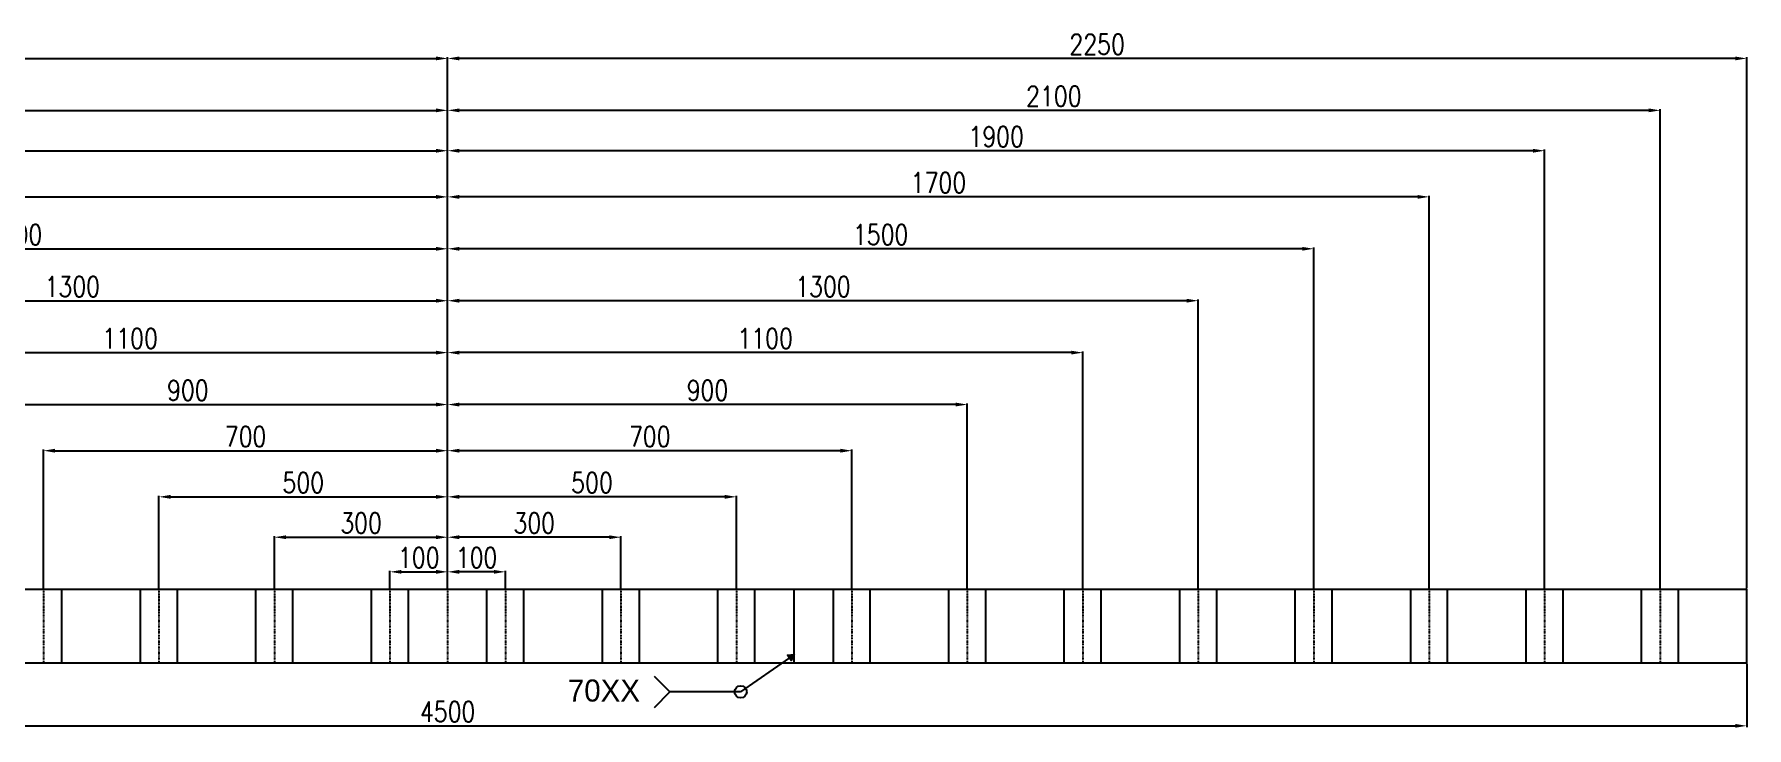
# Model space of a CAD drawing. Header units: millimetres. Extents: x 1541 to 289025, y -12015 to 47026.
# Drawn here: x 109793 to 112759, y 6829 to 8032 of the extents above; entities that cross this region are included whole.
import ezdxf

# ---------------------------------------------------------------- set-up
doc = ezdxf.new("R2010")
doc.units = ezdxf.units.MM
doc.header["$LTSCALE"] = 0.1
doc.linetypes.add('DASHDOT', pattern=[25.4, 12.7, -6.35, 0, -6.35])
for name, color, linetype in [('COTAS', 8, 'Continuous'), ('EJE PERNO', 1, 'DASHDOT'), ('PERNOS', 3, 'Continuous'), ('PLATINA', 5, 'Continuous'), ('TITULO', 3, 'Continuous')]:
    doc.layers.add(name, color=color, linetype=linetype)
doc.styles.add('CNI_COTAS', font='romans.shx', dxfattribs={"width": 0.8})
doc.styles.add('ROMANS', font='DINGRAFO.SHX')
doc.dimstyles.new('1.2', dxfattribs={"dimscale": 0, "dimtxt": 35, "dimasz": 20, "dimexe": 2, "dimexo": 2, "dimgap": 7, "dimtad": 1, "dimdec": 0, "dimzin": 4, "dimdsep": 46, "dimtxsty": 'CNI_COTAS', "dimcen": 0, "dimclrd": 256, "dimclrt": 3, "dimadec": 0, "dimazin": 0, "dimtfac": 1, "dimtdec": 0, "dimtmove": 2, "dimatfit": 0, "dimfxl": 0.05, "dimtolj": 1, "dimtzin": 0, "dimarcsym": 1})

# ---------------------------------------------------------------- blocks, each defined once
blk = doc.blocks.new('*D1584')
at = {"layer": 'COTAS', "color": 0, "lineweight": -2, "transparency": 16777216}
for p, q in [((108258.8, 6940.2), (108258.8, 6830.7)), ((112758.8, 6940.2), (112758.8, 6830.7))]:
    blk.add_line(p, q, dxfattribs=at)
at = {"layer": 'COTAS', "lineweight": -2, "transparency": 16777216}
blk.add_line((108278.8, 6832.7), (112738.8, 6832.7), dxfattribs=at)
at = {"layer": 'COTAS', "transparency": 16777216}
for points in [[(108278.8, 6836), (108278.8, 6829.4), (108258.8, 6832.7)], [(112738.8, 6836), (112738.8, 6829.4), (112758.8, 6832.7)]]:
    blk.add_solid(points, dxfattribs=at)
at = {"layer": 'Defpoints', "color": 0, "transparency": 16777216}
for p in [(108258.8, 6942.2), (112758.8, 6942.2), (112758.8, 6832.7)]:
    blk.add_point(p, dxfattribs=at)
at = {"layer": 'COTAS', "color": 3, "transparency": 16777216, "insert": (110508.8, 6857.2), "char_height": 35, "attachment_point": 5, "style": 'CNI_COTAS'}
blk.add_mtext('\\A1;4500', dxfattribs=at)
blk = doc.blocks.new('*D1611')
at = {"layer": 'COTAS', "color": 0, "lineweight": -2, "transparency": 16777216}
for p, q in [((110508.8, 7071.2), (110508.8, 7101.7)), ((110608.8, 7071.2), (110608.8, 7101.7))]:
    blk.add_line(p, q, dxfattribs=at)
at = {"layer": 'COTAS', "lineweight": -2, "transparency": 16777216}
blk.add_line((110588.8, 7099.7), (110528.8, 7099.7), dxfattribs=at)
at = {"layer": 'COTAS', "transparency": 16777216}
for points in [[(110528.8, 7103), (110528.8, 7096.4), (110508.8, 7099.7)], [(110588.8, 7103), (110588.8, 7096.4), (110608.8, 7099.7)]]:
    blk.add_solid(points, dxfattribs=at)
at = {"layer": 'Defpoints', "color": 0, "transparency": 16777216}
for p in [(110508.8, 7099.7), (110508.8, 7069.2), (110608.8, 7069.2)]:
    blk.add_point(p, dxfattribs=at)
at = {"layer": 'COTAS', "color": 3, "transparency": 16777216, "insert": (110558.8, 7124.2), "char_height": 35, "attachment_point": 5, "style": 'CNI_COTAS'}
blk.add_mtext('\\A1;100', dxfattribs=at)
blk = doc.blocks.new('*D1612')
at = {"layer": 'COTAS', "color": 0, "lineweight": -2, "transparency": 16777216}
for p, q in [((110508.8, 7071.2), (110508.8, 7161.7)), ((110808.8, 7071.2), (110808.8, 7161.7))]:
    blk.add_line(p, q, dxfattribs=at)
at = {"layer": 'COTAS', "lineweight": -2, "transparency": 16777216}
blk.add_line((110788.8, 7159.7), (110528.8, 7159.7), dxfattribs=at)
at = {"layer": 'COTAS', "transparency": 16777216}
for points in [[(110528.8, 7163), (110528.8, 7156.4), (110508.8, 7159.7)], [(110788.8, 7163), (110788.8, 7156.4), (110808.8, 7159.7)]]:
    blk.add_solid(points, dxfattribs=at)
at = {"layer": 'Defpoints', "color": 0, "transparency": 16777216}
for p in [(110508.8, 7159.7), (110508.8, 7069.2), (110808.8, 7069.2)]:
    blk.add_point(p, dxfattribs=at)
at = {"layer": 'COTAS', "color": 3, "transparency": 16777216, "insert": (110658.8, 7184.2), "char_height": 35, "attachment_point": 5, "style": 'CNI_COTAS'}
blk.add_mtext('\\A1;300', dxfattribs=at)
blk = doc.blocks.new('*D1613')
at = {"layer": 'COTAS', "color": 0, "lineweight": -2, "transparency": 16777216}
for p, q in [((110508.8, 7071.2), (110508.8, 7231.7)), ((111008.8, 7071.2), (111008.8, 7231.7))]:
    blk.add_line(p, q, dxfattribs=at)
at = {"layer": 'COTAS', "lineweight": -2, "transparency": 16777216}
blk.add_line((110988.8, 7229.7), (110528.8, 7229.7), dxfattribs=at)
at = {"layer": 'COTAS', "transparency": 16777216}
for points in [[(110528.8, 7233), (110528.8, 7226.4), (110508.8, 7229.7)], [(110988.8, 7233), (110988.8, 7226.4), (111008.8, 7229.7)]]:
    blk.add_solid(points, dxfattribs=at)
at = {"layer": 'Defpoints', "color": 0, "transparency": 16777216}
for p in [(110508.8, 7229.7), (110508.8, 7069.2), (111008.8, 7069.2)]:
    blk.add_point(p, dxfattribs=at)
at = {"layer": 'COTAS', "color": 3, "transparency": 16777216, "insert": (110758.8, 7254.2), "char_height": 35, "attachment_point": 5, "style": 'CNI_COTAS'}
blk.add_mtext('\\A1;500', dxfattribs=at)
blk = doc.blocks.new('*D1614')
at = {"layer": 'COTAS', "color": 0, "lineweight": -2, "transparency": 16777216}
for p, q in [((110508.8, 7071.2), (110508.8, 7311.7)), ((111208.8, 7071.2), (111208.8, 7311.7))]:
    blk.add_line(p, q, dxfattribs=at)
at = {"layer": 'COTAS', "lineweight": -2, "transparency": 16777216}
blk.add_line((111188.8, 7309.7), (110528.8, 7309.7), dxfattribs=at)
at = {"layer": 'COTAS', "transparency": 16777216}
for points in [[(110528.8, 7313), (110528.8, 7306.4), (110508.8, 7309.7)], [(111188.8, 7313), (111188.8, 7306.4), (111208.8, 7309.7)]]:
    blk.add_solid(points, dxfattribs=at)
at = {"layer": 'Defpoints', "color": 0, "transparency": 16777216}
for p in [(110508.8, 7309.7), (110508.8, 7069.2), (111208.8, 7069.2)]:
    blk.add_point(p, dxfattribs=at)
at = {"layer": 'COTAS', "color": 3, "transparency": 16777216, "insert": (110858.8, 7334.2), "char_height": 35, "attachment_point": 5, "style": 'CNI_COTAS'}
blk.add_mtext('\\A1;700', dxfattribs=at)
blk = doc.blocks.new('*D1615')
at = {"layer": 'COTAS', "color": 0, "lineweight": -2, "transparency": 16777216}
for p, q in [((110508.8, 7071.2), (110508.8, 7391.7)), ((111408.8, 7071.2), (111408.8, 7391.7))]:
    blk.add_line(p, q, dxfattribs=at)
at = {"layer": 'COTAS', "lineweight": -2, "transparency": 16777216}
blk.add_line((111388.8, 7389.7), (110528.8, 7389.7), dxfattribs=at)
at = {"layer": 'COTAS', "transparency": 16777216}
for points in [[(110528.8, 7393), (110528.8, 7386.4), (110508.8, 7389.7)], [(111388.8, 7393), (111388.8, 7386.4), (111408.8, 7389.7)]]:
    blk.add_solid(points, dxfattribs=at)
at = {"layer": 'Defpoints', "color": 0, "transparency": 16777216}
for p in [(110508.8, 7389.7), (110508.8, 7069.2), (111408.8, 7069.2)]:
    blk.add_point(p, dxfattribs=at)
at = {"layer": 'COTAS', "color": 3, "transparency": 16777216, "insert": (110958.8, 7414.2), "char_height": 35, "attachment_point": 5, "style": 'CNI_COTAS'}
blk.add_mtext('\\A1;900', dxfattribs=at)
blk = doc.blocks.new('*D1616')
at = {"layer": 'COTAS', "color": 0, "lineweight": -2, "transparency": 16777216}
for p, q in [((110508.8, 7071.2), (110508.8, 7481.7)), ((111608.8, 7071.2), (111608.8, 7481.7))]:
    blk.add_line(p, q, dxfattribs=at)
at = {"layer": 'COTAS', "lineweight": -2, "transparency": 16777216}
blk.add_line((111588.8, 7479.7), (110528.8, 7479.7), dxfattribs=at)
at = {"layer": 'COTAS', "transparency": 16777216}
for points in [[(110528.8, 7483), (110528.8, 7476.4), (110508.8, 7479.7)], [(111588.8, 7483), (111588.8, 7476.4), (111608.8, 7479.7)]]:
    blk.add_solid(points, dxfattribs=at)
at = {"layer": 'Defpoints', "color": 0, "transparency": 16777216}
for p in [(110508.8, 7479.7), (110508.8, 7069.2), (111608.8, 7069.2)]:
    blk.add_point(p, dxfattribs=at)
at = {"layer": 'COTAS', "color": 3, "transparency": 16777216, "insert": (111058.8, 7504.2), "char_height": 35, "attachment_point": 5, "style": 'CNI_COTAS'}
blk.add_mtext('\\A1;1100', dxfattribs=at)
blk = doc.blocks.new('*D1617')
at = {"layer": 'COTAS', "color": 0, "lineweight": -2, "transparency": 16777216}
for p, q in [((110508.8, 7071.2), (110508.8, 7571.7)), ((111808.8, 7071.2), (111808.8, 7571.7))]:
    blk.add_line(p, q, dxfattribs=at)
at = {"layer": 'COTAS', "lineweight": -2, "transparency": 16777216}
blk.add_line((111788.8, 7569.7), (110528.8, 7569.7), dxfattribs=at)
at = {"layer": 'COTAS', "transparency": 16777216}
for points in [[(110528.8, 7573), (110528.8, 7566.4), (110508.8, 7569.7)], [(111788.8, 7573), (111788.8, 7566.4), (111808.8, 7569.7)]]:
    blk.add_solid(points, dxfattribs=at)
at = {"layer": 'Defpoints', "color": 0, "transparency": 16777216}
for p in [(110508.8, 7569.7), (110508.8, 7069.2), (111808.8, 7069.2)]:
    blk.add_point(p, dxfattribs=at)
at = {"layer": 'COTAS', "color": 3, "transparency": 16777216, "insert": (111158.8, 7594.2), "char_height": 35, "attachment_point": 5, "style": 'CNI_COTAS'}
blk.add_mtext('\\A1;1300', dxfattribs=at)
blk = doc.blocks.new('*D1618')
at = {"layer": 'COTAS', "color": 0, "lineweight": -2, "transparency": 16777216}
for p, q in [((110508.8, 7071.2), (110508.8, 7661.7)), ((112008.8, 7071.2), (112008.8, 7661.7))]:
    blk.add_line(p, q, dxfattribs=at)
at = {"layer": 'COTAS', "lineweight": -2, "transparency": 16777216}
blk.add_line((111988.8, 7659.7), (110528.8, 7659.7), dxfattribs=at)
at = {"layer": 'COTAS', "transparency": 16777216}
for points in [[(110528.8, 7663), (110528.8, 7656.4), (110508.8, 7659.7)], [(111988.8, 7663), (111988.8, 7656.4), (112008.8, 7659.7)]]:
    blk.add_solid(points, dxfattribs=at)
at = {"layer": 'Defpoints', "color": 0, "transparency": 16777216}
for p in [(110508.8, 7659.7), (110508.8, 7069.2), (112008.8, 7069.2)]:
    blk.add_point(p, dxfattribs=at)
at = {"layer": 'COTAS', "color": 3, "transparency": 16777216, "insert": (111258.8, 7684.2), "char_height": 35, "attachment_point": 5, "style": 'CNI_COTAS'}
blk.add_mtext('\\A1;1500', dxfattribs=at)
blk = doc.blocks.new('*D1619')
at = {"layer": 'COTAS', "color": 0, "lineweight": -2, "transparency": 16777216}
for p, q in [((110508.8, 7071.2), (110508.8, 7751.7)), ((112208.8, 7071.2), (112208.8, 7751.7))]:
    blk.add_line(p, q, dxfattribs=at)
at = {"layer": 'COTAS', "lineweight": -2, "transparency": 16777216}
blk.add_line((112188.8, 7749.7), (110528.8, 7749.7), dxfattribs=at)
at = {"layer": 'COTAS', "transparency": 16777216}
for points in [[(110528.8, 7753), (110528.8, 7746.4), (110508.8, 7749.7)], [(112188.8, 7753), (112188.8, 7746.4), (112208.8, 7749.7)]]:
    blk.add_solid(points, dxfattribs=at)
at = {"layer": 'Defpoints', "color": 0, "transparency": 16777216}
for p in [(110508.8, 7749.7), (110508.8, 7069.2), (112208.8, 7069.2)]:
    blk.add_point(p, dxfattribs=at)
at = {"layer": 'COTAS', "color": 3, "transparency": 16777216, "insert": (111358.8, 7774.2), "char_height": 35, "attachment_point": 5, "style": 'CNI_COTAS'}
blk.add_mtext('\\A1;1700', dxfattribs=at)
blk = doc.blocks.new('*D1620')
at = {"layer": 'COTAS', "color": 0, "lineweight": -2, "transparency": 16777216}
for p, q in [((110508.8, 7071.2), (110508.8, 7831.7)), ((112408.8, 7071.2), (112408.8, 7831.7))]:
    blk.add_line(p, q, dxfattribs=at)
at = {"layer": 'COTAS', "lineweight": -2, "transparency": 16777216}
blk.add_line((112388.8, 7829.7), (110528.8, 7829.7), dxfattribs=at)
at = {"layer": 'COTAS', "transparency": 16777216}
for points in [[(110528.8, 7833), (110528.8, 7826.4), (110508.8, 7829.7)], [(112388.8, 7833), (112388.8, 7826.4), (112408.8, 7829.7)]]:
    blk.add_solid(points, dxfattribs=at)
at = {"layer": 'Defpoints', "color": 0, "transparency": 16777216}
for p in [(110508.8, 7829.7), (110508.8, 7069.2), (112408.8, 7069.2)]:
    blk.add_point(p, dxfattribs=at)
at = {"layer": 'COTAS', "color": 3, "transparency": 16777216, "insert": (111458.8, 7854.2), "char_height": 35, "attachment_point": 5, "style": 'CNI_COTAS'}
blk.add_mtext('\\A1;1900', dxfattribs=at)
blk = doc.blocks.new('*D1621')
at = {"layer": 'COTAS', "color": 0, "lineweight": -2, "transparency": 16777216}
for p, q in [((110508.8, 7071.2), (110508.8, 7901.7)), ((112608.8, 7071.2), (112608.8, 7901.7))]:
    blk.add_line(p, q, dxfattribs=at)
at = {"layer": 'COTAS', "lineweight": -2, "transparency": 16777216}
blk.add_line((112588.8, 7899.7), (110528.8, 7899.7), dxfattribs=at)
at = {"layer": 'COTAS', "transparency": 16777216}
for points in [[(110528.8, 7903), (110528.8, 7896.4), (110508.8, 7899.7)], [(112588.8, 7903), (112588.8, 7896.4), (112608.8, 7899.7)]]:
    blk.add_solid(points, dxfattribs=at)
at = {"layer": 'Defpoints', "color": 0, "transparency": 16777216}
for p in [(110508.8, 7899.7), (110508.8, 7069.2), (112608.8, 7069.2)]:
    blk.add_point(p, dxfattribs=at)
at = {"layer": 'COTAS', "color": 3, "transparency": 16777216, "insert": (111558.8, 7924.2), "char_height": 35, "attachment_point": 5, "style": 'CNI_COTAS'}
blk.add_mtext('\\A1;2100', dxfattribs=at)
blk = doc.blocks.new('*D1622')
at = {"layer": 'COTAS', "color": 0, "lineweight": -2, "transparency": 16777216}
for p, q in [((110508.8, 7071.2), (110508.8, 7991.7)), ((112758.8, 7071.2), (112758.8, 7991.7))]:
    blk.add_line(p, q, dxfattribs=at)
at = {"layer": 'COTAS', "lineweight": -2, "transparency": 16777216}
blk.add_line((112738.8, 7989.7), (110528.8, 7989.7), dxfattribs=at)
at = {"layer": 'COTAS', "transparency": 16777216}
for points in [[(110528.8, 7993), (110528.8, 7986.4), (110508.8, 7989.7)], [(112738.8, 7993), (112738.8, 7986.4), (112758.8, 7989.7)]]:
    blk.add_solid(points, dxfattribs=at)
at = {"layer": 'Defpoints', "color": 0, "transparency": 16777216}
for p in [(110508.8, 7989.7), (110508.8, 7069.2), (112758.8, 7069.2)]:
    blk.add_point(p, dxfattribs=at)
at = {"layer": 'COTAS', "color": 3, "transparency": 16777216, "insert": (111633.8, 8014.2), "char_height": 35, "attachment_point": 5, "style": 'CNI_COTAS'}
blk.add_mtext('\\A1;2250', dxfattribs=at)
blk = doc.blocks.new('*D1164')
at = {"layer": 'COTAS', "color": 0, "lineweight": -2, "transparency": 16777216}
for p, q in [((110408.8, 7071.2), (110408.8, 7101.7)), ((110508.8, 7071.2), (110508.8, 7101.7))]:
    blk.add_line(p, q, dxfattribs=at)
at = {"layer": 'COTAS', "lineweight": -2, "transparency": 16777216}
blk.add_line((110428.8, 7099.7), (110488.8, 7099.7), dxfattribs=at)
at = {"layer": 'COTAS', "transparency": 16777216}
for points in [[(110428.8, 7103), (110428.8, 7096.4), (110408.8, 7099.7)], [(110488.8, 7103), (110488.8, 7096.4), (110508.8, 7099.7)]]:
    blk.add_solid(points, dxfattribs=at)
at = {"layer": 'Defpoints', "color": 0, "transparency": 16777216}
for p in [(110508.8, 7099.7), (110408.8, 7069.2), (110508.8, 7069.2)]:
    blk.add_point(p, dxfattribs=at)
at = {"layer": 'COTAS', "color": 3, "transparency": 16777216, "insert": (110458.8, 7124.2), "char_height": 35, "attachment_point": 5, "style": 'CNI_COTAS'}
blk.add_mtext('\\A1;100', dxfattribs=at)
blk = doc.blocks.new('*D1165')
at = {"layer": 'COTAS', "color": 0, "lineweight": -2, "transparency": 16777216}
for p, q in [((110208.8, 7071.2), (110208.8, 7161.7)), ((110508.8, 7071.2), (110508.8, 7161.7))]:
    blk.add_line(p, q, dxfattribs=at)
at = {"layer": 'COTAS', "lineweight": -2, "transparency": 16777216}
blk.add_line((110228.8, 7159.7), (110488.8, 7159.7), dxfattribs=at)
at = {"layer": 'COTAS', "transparency": 16777216}
for points in [[(110228.8, 7163), (110228.8, 7156.4), (110208.8, 7159.7)], [(110488.8, 7163), (110488.8, 7156.4), (110508.8, 7159.7)]]:
    blk.add_solid(points, dxfattribs=at)
at = {"layer": 'Defpoints', "color": 0, "transparency": 16777216}
for p in [(110508.8, 7159.7), (110208.8, 7069.2), (110508.8, 7069.2)]:
    blk.add_point(p, dxfattribs=at)
at = {"layer": 'COTAS', "color": 3, "transparency": 16777216, "insert": (110358.8, 7184.2), "char_height": 35, "attachment_point": 5, "style": 'CNI_COTAS'}
blk.add_mtext('\\A1;300', dxfattribs=at)
blk = doc.blocks.new('*D1166')
at = {"layer": 'COTAS', "color": 0, "lineweight": -2, "transparency": 16777216}
for p, q in [((110008.8, 7071.2), (110008.8, 7231.7)), ((110508.8, 7071.2), (110508.8, 7231.7))]:
    blk.add_line(p, q, dxfattribs=at)
at = {"layer": 'COTAS', "lineweight": -2, "transparency": 16777216}
blk.add_line((110028.8, 7229.7), (110488.8, 7229.7), dxfattribs=at)
at = {"layer": 'COTAS', "transparency": 16777216}
for points in [[(110028.8, 7233), (110028.8, 7226.4), (110008.8, 7229.7)], [(110488.8, 7233), (110488.8, 7226.4), (110508.8, 7229.7)]]:
    blk.add_solid(points, dxfattribs=at)
at = {"layer": 'Defpoints', "color": 0, "transparency": 16777216}
for p in [(110508.8, 7229.7), (110008.8, 7069.2), (110508.8, 7069.2)]:
    blk.add_point(p, dxfattribs=at)
at = {"layer": 'COTAS', "color": 3, "transparency": 16777216, "insert": (110258.8, 7254.2), "char_height": 35, "attachment_point": 5, "style": 'CNI_COTAS'}
blk.add_mtext('\\A1;500', dxfattribs=at)
blk = doc.blocks.new('*D1167')
at = {"layer": 'COTAS', "color": 0, "lineweight": -2, "transparency": 16777216}
for p, q in [((109808.8, 7071.2), (109808.8, 7311.7)), ((110508.8, 7071.2), (110508.8, 7311.7))]:
    blk.add_line(p, q, dxfattribs=at)
at = {"layer": 'COTAS', "lineweight": -2, "transparency": 16777216}
blk.add_line((109828.8, 7309.7), (110488.8, 7309.7), dxfattribs=at)
at = {"layer": 'COTAS', "transparency": 16777216}
for points in [[(109828.8, 7313), (109828.8, 7306.4), (109808.8, 7309.7)], [(110488.8, 7313), (110488.8, 7306.4), (110508.8, 7309.7)]]:
    blk.add_solid(points, dxfattribs=at)
at = {"layer": 'Defpoints', "color": 0, "transparency": 16777216}
for p in [(110508.8, 7309.7), (109808.8, 7069.2), (110508.8, 7069.2)]:
    blk.add_point(p, dxfattribs=at)
at = {"layer": 'COTAS', "color": 3, "transparency": 16777216, "insert": (110158.8, 7334.2), "char_height": 35, "attachment_point": 5, "style": 'CNI_COTAS'}
blk.add_mtext('\\A1;700', dxfattribs=at)
blk = doc.blocks.new('*D1168')
at = {"layer": 'COTAS', "color": 0, "lineweight": -2, "transparency": 16777216}
for p, q in [((109608.8, 7071.2), (109608.8, 7391.7)), ((110508.8, 7071.2), (110508.8, 7391.7))]:
    blk.add_line(p, q, dxfattribs=at)
at = {"layer": 'COTAS', "lineweight": -2, "transparency": 16777216}
blk.add_line((109628.8, 7389.7), (110488.8, 7389.7), dxfattribs=at)
at = {"layer": 'COTAS', "transparency": 16777216}
for points in [[(109628.8, 7393), (109628.8, 7386.4), (109608.8, 7389.7)], [(110488.8, 7393), (110488.8, 7386.4), (110508.8, 7389.7)]]:
    blk.add_solid(points, dxfattribs=at)
at = {"layer": 'Defpoints', "color": 0, "transparency": 16777216}
for p in [(110508.8, 7389.7), (109608.8, 7069.2), (110508.8, 7069.2)]:
    blk.add_point(p, dxfattribs=at)
at = {"layer": 'COTAS', "color": 3, "transparency": 16777216, "insert": (110058.8, 7414.2), "char_height": 35, "attachment_point": 5, "style": 'CNI_COTAS'}
blk.add_mtext('\\A1;900', dxfattribs=at)
blk = doc.blocks.new('*D1169')
at = {"layer": 'COTAS', "color": 0, "lineweight": -2, "transparency": 16777216}
for p, q in [((109408.8, 7071.2), (109408.8, 7481.7)), ((110508.8, 7071.2), (110508.8, 7481.7))]:
    blk.add_line(p, q, dxfattribs=at)
at = {"layer": 'COTAS', "lineweight": -2, "transparency": 16777216}
blk.add_line((109428.8, 7479.7), (110488.8, 7479.7), dxfattribs=at)
at = {"layer": 'COTAS', "transparency": 16777216}
for points in [[(109428.8, 7483), (109428.8, 7476.4), (109408.8, 7479.7)], [(110488.8, 7483), (110488.8, 7476.4), (110508.8, 7479.7)]]:
    blk.add_solid(points, dxfattribs=at)
at = {"layer": 'Defpoints', "color": 0, "transparency": 16777216}
for p in [(110508.8, 7479.7), (109408.8, 7069.2), (110508.8, 7069.2)]:
    blk.add_point(p, dxfattribs=at)
at = {"layer": 'COTAS', "color": 3, "transparency": 16777216, "insert": (109958.8, 7504.2), "char_height": 35, "attachment_point": 5, "style": 'CNI_COTAS'}
blk.add_mtext('\\A1;1100', dxfattribs=at)
blk = doc.blocks.new('*D1170')
at = {"layer": 'COTAS', "color": 0, "lineweight": -2, "transparency": 16777216}
for p, q in [((109208.8, 7071.2), (109208.8, 7571.7)), ((110508.8, 7071.2), (110508.8, 7571.7))]:
    blk.add_line(p, q, dxfattribs=at)
at = {"layer": 'COTAS', "lineweight": -2, "transparency": 16777216}
blk.add_line((109228.8, 7569.7), (110488.8, 7569.7), dxfattribs=at)
at = {"layer": 'COTAS', "transparency": 16777216}
for points in [[(109228.8, 7573), (109228.8, 7566.4), (109208.8, 7569.7)], [(110488.8, 7573), (110488.8, 7566.4), (110508.8, 7569.7)]]:
    blk.add_solid(points, dxfattribs=at)
at = {"layer": 'Defpoints', "color": 0, "transparency": 16777216}
for p in [(110508.8, 7569.7), (109208.8, 7069.2), (110508.8, 7069.2)]:
    blk.add_point(p, dxfattribs=at)
at = {"layer": 'COTAS', "color": 3, "transparency": 16777216, "insert": (109858.8, 7594.2), "char_height": 35, "attachment_point": 5, "style": 'CNI_COTAS'}
blk.add_mtext('\\A1;1300', dxfattribs=at)
blk = doc.blocks.new('*D1171')
at = {"layer": 'COTAS', "color": 0, "lineweight": -2, "transparency": 16777216}
for p, q in [((109008.8, 7071.2), (109008.8, 7661.7)), ((110508.8, 7071.2), (110508.8, 7661.7))]:
    blk.add_line(p, q, dxfattribs=at)
at = {"layer": 'COTAS', "lineweight": -2, "transparency": 16777216}
blk.add_line((109028.8, 7659.7), (110488.8, 7659.7), dxfattribs=at)
at = {"layer": 'COTAS', "transparency": 16777216}
for points in [[(109028.8, 7663), (109028.8, 7656.4), (109008.8, 7659.7)], [(110488.8, 7663), (110488.8, 7656.4), (110508.8, 7659.7)]]:
    blk.add_solid(points, dxfattribs=at)
at = {"layer": 'Defpoints', "color": 0, "transparency": 16777216}
for p in [(110508.8, 7659.7), (109008.8, 7069.2), (110508.8, 7069.2)]:
    blk.add_point(p, dxfattribs=at)
at = {"layer": 'COTAS', "color": 3, "transparency": 16777216, "insert": (109758.8, 7684.2), "char_height": 35, "attachment_point": 5, "style": 'CNI_COTAS'}
blk.add_mtext('\\A1;1500', dxfattribs=at)
blk = doc.blocks.new('*D1172')
at = {"layer": 'COTAS', "color": 0, "lineweight": -2, "transparency": 16777216}
for p, q in [((108808.8, 7071.2), (108808.8, 7751.7)), ((110508.8, 7071.2), (110508.8, 7751.7))]:
    blk.add_line(p, q, dxfattribs=at)
at = {"layer": 'COTAS', "lineweight": -2, "transparency": 16777216}
blk.add_line((108828.8, 7749.7), (110488.8, 7749.7), dxfattribs=at)
at = {"layer": 'COTAS', "transparency": 16777216}
for points in [[(108828.8, 7753), (108828.8, 7746.4), (108808.8, 7749.7)], [(110488.8, 7753), (110488.8, 7746.4), (110508.8, 7749.7)]]:
    blk.add_solid(points, dxfattribs=at)
at = {"layer": 'Defpoints', "color": 0, "transparency": 16777216}
for p in [(110508.8, 7749.7), (108808.8, 7069.2), (110508.8, 7069.2)]:
    blk.add_point(p, dxfattribs=at)
at = {"layer": 'COTAS', "color": 3, "transparency": 16777216, "insert": (109658.8, 7774.2), "char_height": 35, "attachment_point": 5, "style": 'CNI_COTAS'}
blk.add_mtext('\\A1;1700', dxfattribs=at)
blk = doc.blocks.new('*D1173')
at = {"layer": 'COTAS', "color": 0, "lineweight": -2, "transparency": 16777216}
for p, q in [((108608.8, 7071.2), (108608.8, 7831.7)), ((110508.8, 7071.2), (110508.8, 7831.7))]:
    blk.add_line(p, q, dxfattribs=at)
at = {"layer": 'COTAS', "lineweight": -2, "transparency": 16777216}
blk.add_line((108628.8, 7829.7), (110488.8, 7829.7), dxfattribs=at)
at = {"layer": 'COTAS', "transparency": 16777216}
for points in [[(108628.8, 7833), (108628.8, 7826.4), (108608.8, 7829.7)], [(110488.8, 7833), (110488.8, 7826.4), (110508.8, 7829.7)]]:
    blk.add_solid(points, dxfattribs=at)
at = {"layer": 'Defpoints', "color": 0, "transparency": 16777216}
for p in [(110508.8, 7829.7), (108608.8, 7069.2), (110508.8, 7069.2)]:
    blk.add_point(p, dxfattribs=at)
at = {"layer": 'COTAS', "color": 3, "transparency": 16777216, "insert": (109558.8, 7854.2), "char_height": 35, "attachment_point": 5, "style": 'CNI_COTAS'}
blk.add_mtext('\\A1;1900', dxfattribs=at)
blk = doc.blocks.new('*D1174')
at = {"layer": 'COTAS', "color": 0, "lineweight": -2, "transparency": 16777216}
for p, q in [((108408.8, 7071.2), (108408.8, 7901.7)), ((110508.8, 7071.2), (110508.8, 7901.7))]:
    blk.add_line(p, q, dxfattribs=at)
at = {"layer": 'COTAS', "lineweight": -2, "transparency": 16777216}
blk.add_line((108428.8, 7899.7), (110488.8, 7899.7), dxfattribs=at)
at = {"layer": 'COTAS', "transparency": 16777216}
for points in [[(108428.8, 7903), (108428.8, 7896.4), (108408.8, 7899.7)], [(110488.8, 7903), (110488.8, 7896.4), (110508.8, 7899.7)]]:
    blk.add_solid(points, dxfattribs=at)
at = {"layer": 'Defpoints', "color": 0, "transparency": 16777216}
for p in [(110508.8, 7899.7), (108408.8, 7069.2), (110508.8, 7069.2)]:
    blk.add_point(p, dxfattribs=at)
at = {"layer": 'COTAS', "color": 3, "transparency": 16777216, "insert": (109458.8, 7924.2), "char_height": 35, "attachment_point": 5, "style": 'CNI_COTAS'}
blk.add_mtext('\\A1;2100', dxfattribs=at)
blk = doc.blocks.new('*D1175')
at = {"layer": 'COTAS', "color": 0, "lineweight": -2, "transparency": 16777216}
for p, q in [((108258.8, 7071.2), (108258.8, 7991.7)), ((110508.8, 7071.2), (110508.8, 7991.7))]:
    blk.add_line(p, q, dxfattribs=at)
at = {"layer": 'COTAS', "lineweight": -2, "transparency": 16777216}
blk.add_line((108278.8, 7989.7), (110488.8, 7989.7), dxfattribs=at)
at = {"layer": 'COTAS', "transparency": 16777216}
for points in [[(108278.8, 7993), (108278.8, 7986.4), (108258.8, 7989.7)], [(110488.8, 7993), (110488.8, 7986.4), (110508.8, 7989.7)]]:
    blk.add_solid(points, dxfattribs=at)
at = {"layer": 'Defpoints', "color": 0, "transparency": 16777216}
for p in [(110508.8, 7989.7), (108258.8, 7069.2), (110508.8, 7069.2)]:
    blk.add_point(p, dxfattribs=at)
at = {"layer": 'COTAS', "color": 3, "transparency": 16777216, "insert": (109383.8, 8014.2), "char_height": 35, "attachment_point": 5, "style": 'CNI_COTAS'}
blk.add_mtext('\\A1;2250', dxfattribs=at)
blk = doc.blocks.new('SOLDADURA ALREDEDOR')
h = blk.add_hatch(color=256)
h.dxf.hatch_style = 1
h.paths.add_polyline_path([(4780.9, 3679), (4777.2, 3684.2), (4783.6, 3684.8)])
for p, q in [((4779.1, 3681.6), (4732.7, 3649.2)), ((4732.7, 3649.2), (4665.4, 3649.2))]:
    blk.add_line(p, q)
blk.add_lwpolyline([(4783.6, 3684.8), (4780.9, 3679), (4777.2, 3684.2)], close=True)
blk.add_lwpolyline([(4650.7, 3634.4), (4665.4, 3649.2), (4650.7, 3664)])
blk.add_circle((4732.7, 3649.2), 5.81)
at = {"layer": 'TITULO', "style": 'ROMANS'}
blk.add_text('70XX', height=21, dxfattribs=at).set_placement((4568.2, 3640))
blk = doc.blocks.new('A$C355eacde')
at = {"layer": 'COTAS', "color": 6}
blk.add_line((111108.8, 6942.2), (111108.8, 7069.2), dxfattribs=at)
at = {"layer": 'EJE PERNO'}
for p, q in [((109808.8, 7069.2), (109808.8, 6942.2)), ((110008.8, 7069.2), (110008.8, 6942.2)), ((110208.8, 7069.2), (110208.8, 6942.2)), ((110408.8, 7069.2), (110408.8, 6942.2)), ((110608.8, 7069.2), (110608.8, 6942.2)), ((110808.8, 7069.2), (110808.8, 6942.2)), ((111008.8, 7069.2), (111008.8, 6942.2)), ((111208.8, 7069.2), (111208.8, 6942.2)), ((111408.8, 7069.2), (111408.8, 6942.2)), ((111608.8, 7069.2), (111608.8, 6942.2)), ((111808.8, 7069.2), (111808.8, 6942.2)), ((112008.8, 7069.2), (112008.8, 6942.2)), ((112208.8, 7069.2), (112208.8, 6942.2)), ((112408.8, 7069.2), (112408.8, 6942.2)), ((112608.8, 7069.2), (112608.8, 6942.2))]:
    blk.add_line(p, q, dxfattribs=at)
at = {"layer": 'EJE PERNO', "color": 4}
blk.add_line((110508.8, 7069.2), (110508.8, 6942.2), dxfattribs=at)
at = {"layer": 'PERNOS', "ltscale": 3}
for p, q in [((109840.8, 6942.2), (109840.8, 7069.2)), ((109976.8, 6942.2), (109976.8, 7069.2)), ((110040.8, 6942.2), (110040.8, 7069.2)), ((110176.8, 6942.2), (110176.8, 7069.2)), ((110240.8, 6942.2), (110240.8, 7069.2)), ((110376.8, 6942.2), (110376.8, 7069.2)), ((110440.8, 6942.2), (110440.8, 7069.2)), ((110576.8, 6942.2), (110576.8, 7069.2)), ((110640.8, 6942.2), (110640.8, 7069.2)), ((110776.8, 6942.2), (110776.8, 7069.2)), ((110840.8, 6942.2), (110840.8, 7069.2)), ((110976.8, 6942.2), (110976.8, 7069.2)), ((111040.8, 6942.2), (111040.8, 7069.2)), ((111176.8, 6942.2), (111176.8, 7069.2)), ((111240.8, 6942.2), (111240.8, 7069.2)), ((111376.8, 6942.2), (111376.8, 7069.2)), ((111440.8, 6942.2), (111440.8, 7069.2)), ((111576.8, 6942.2), (111576.8, 7069.2)), ((111640.8, 6942.2), (111640.8, 7069.2)), ((111776.8, 6942.2), (111776.8, 7069.2)), ((111840.8, 6942.2), (111840.8, 7069.2)), ((111976.8, 6942.2), (111976.8, 7069.2)), ((112040.8, 6942.2), (112040.8, 7069.2)), ((112176.8, 6942.2), (112176.8, 7069.2)), ((112240.8, 6942.2), (112240.8, 7069.2)), ((112376.8, 6942.2), (112376.8, 7069.2)), ((112440.8, 6942.2), (112440.8, 7069.2)), ((112576.8, 6942.2), (112576.8, 7069.2)), ((112640.8, 6942.2), (112640.8, 7069.2))]:
    blk.add_line(p, q, dxfattribs=at)
at = {"layer": 'PLATINA', "linetype": 'Continuous'}
blk.add_lwpolyline([(108258.8, 6942.2), (112758.8, 6942.2), (112758.8, 7069.2), (108258.8, 7069.2)], close=True, dxfattribs=at)
at = {"xscale": 1.819488411736714, "yscale": 1.819488411736714, "zscale": 1.819488411736714}
blk.add_blockref('SOLDADURA ALREDEDOR', (102405.2, 251.9), dxfattribs=at)
at = {"layer": 'COTAS'}
for base, p1, picture, middle in [((110508.8, 7989.7), (108258.8, 7069.2), '*D1175', (109383.8, 8014.2)), ((110508.8, 7899.7), (108408.8, 7069.2), '*D1174', (109458.8, 7924.2)), ((110508.8, 7829.7), (108608.8, 7069.2), '*D1173', (109558.8, 7854.2)), ((110508.8, 7749.7), (108808.8, 7069.2), '*D1172', (109658.8, 7774.2)), ((110508.8, 7659.7), (109008.8, 7069.2), '*D1171', (109758.8, 7684.2)), ((110508.8, 7569.7), (109208.8, 7069.2), '*D1170', (109858.8, 7594.2)), ((110508.8, 7479.7), (109408.8, 7069.2), '*D1169', (109958.8, 7504.2)), ((110508.8, 7389.7), (109608.8, 7069.2), '*D1168', (110058.8, 7414.2)), ((110508.8, 7309.7), (109808.8, 7069.2), '*D1167', (110158.8, 7334.2)), ((110508.8, 7229.7), (110008.8, 7069.2), '*D1166', (110258.8, 7254.2)), ((110508.8, 7159.7), (110208.8, 7069.2), '*D1165', (110358.8, 7184.2)), ((110508.8, 7099.7), (110408.8, 7069.2), '*D1164', (110458.8, 7124.2))]:
    dim = blk.add_linear_dim(base=base, p1=p1, p2=(110508.8, 7069.2), angle=180, dimstyle='1.2', override={"dimscale": 1}, dxfattribs=at)
    dim.commit()
    dim.dimension.update_dxf_attribs({"geometry": picture, "text_midpoint": middle})
for base, p1, p2, picture, middle in [((110508.8, 7989.7), (112758.8, 7069.2), (110508.8, 7069.2), '*D1622', (111633.8, 8014.2)), ((110508.8, 7899.7), (112608.8, 7069.2), (110508.8, 7069.2), '*D1621', (111558.8, 7924.2)), ((110508.8, 7829.7), (112408.8, 7069.2), (110508.8, 7069.2), '*D1620', (111458.8, 7854.2)), ((110508.8, 7749.7), (112208.8, 7069.2), (110508.8, 7069.2), '*D1619', (111358.8, 7774.2)), ((110508.8, 7659.7), (112008.8, 7069.2), (110508.8, 7069.2), '*D1618', (111258.8, 7684.2)), ((110508.8, 7569.7), (111808.8, 7069.2), (110508.8, 7069.2), '*D1617', (111158.8, 7594.2)), ((110508.8, 7479.7), (111608.8, 7069.2), (110508.8, 7069.2), '*D1616', (111058.8, 7504.2)), ((110508.8, 7389.7), (111408.8, 7069.2), (110508.8, 7069.2), '*D1615', (110958.8, 7414.2)), ((110508.8, 7309.7), (111208.8, 7069.2), (110508.8, 7069.2), '*D1614', (110858.8, 7334.2)), ((110508.8, 7229.7), (111008.8, 7069.2), (110508.8, 7069.2), '*D1613', (110758.8, 7254.2)), ((110508.8, 7159.7), (110808.8, 7069.2), (110508.8, 7069.2), '*D1612', (110658.8, 7184.2)), ((110508.8, 7099.7), (110608.8, 7069.2), (110508.8, 7069.2), '*D1611', (110558.8, 7124.2)), ((112758.8, 6832.7), (108258.8, 6942.2), (112758.8, 6942.2), '*D1584', (110508.8, 6857.2))]:
    dim = blk.add_linear_dim(base=base, p1=p1, p2=p2, dimstyle='1.2', override={"dimscale": 1}, dxfattribs=at)
    dim.commit()
    dim.dimension.update_dxf_attribs({"geometry": picture, "text_midpoint": middle})

msp = doc.modelspace()

# ---------------------------------------------------------------- block references
at = {"layer": 'COTAS'}
msp.add_blockref('A$C355eacde', (0, 0), dxfattribs=at)

doc.saveas('drawing.dxf')
